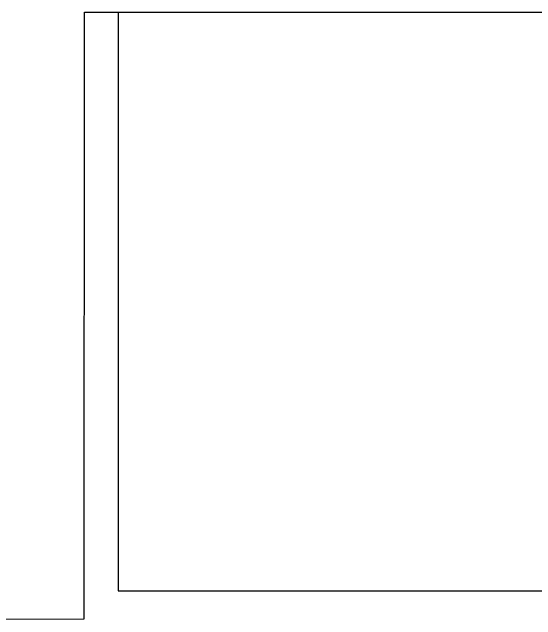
# Model space of a CAD drawing. Header units: inches. Extents: x -29 to 164, y -51 to 83.
# Drawn here: x 118.16 to 122.82, y -7.73 to -2.32 of the extents above; entities that cross this region are included whole.
import ezdxf

# ---------------------------------------------------------------- set-up
doc = ezdxf.new("R2010")
doc.units = ezdxf.units.IN
doc.header["$LTSCALE"] = 1.21
doc.header["$MEASUREMENT"] = 0
doc.layers.get('0').update_dxf_attribs({"linetype": 'CONTINUOUS'})

msp = doc.modelspace()

# ---------------------------------------------------------------- linework, layer by layer
at = {"color": 7, "linetype": 'Continuous'}
for p, q in [((118.8042, -7.718), (118.8054, -2.318)), ((118.8054, -2.318), (132.6053, -2.3209)), ((119.1053, -2.318), (119.1043, -7.468)), ((119.1043, -7.468), (132.3043, -7.4708)), ((115.5042, -7.727), (118.8042, -7.718))]:
    msp.add_line(p, q, dxfattribs=at)

doc.saveas('drawing.dxf')
